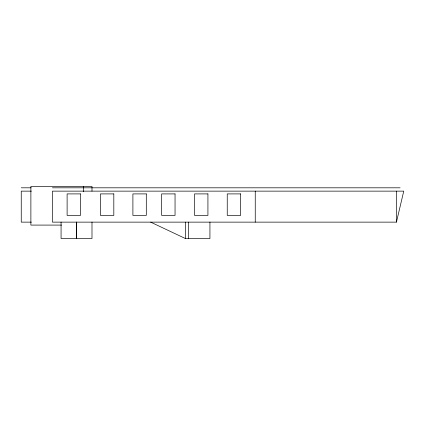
<?xml version="1.0" encoding="UTF-8"?>
<svg xmlns="http://www.w3.org/2000/svg" width="425" height="425" viewBox="0 0 425 425"><rect width="100%" height="100%" fill="white"/><g stroke="black" fill="none" stroke-linecap="round" stroke-linejoin="round"><path stroke-width="0.64" d="M396.445 222.132L403.75 191.133L52.434 191.133L52.434 222.132L396.445 222.132L396.445 191.133M21.25 187.813L31.158 187.813M52.434 187.813L400.095 187.813M31.423 191.133L21.25 191.133L21.25 222.132L31.423 222.132M61.567 225.085L30.882 225.085L30.882 186.485L91.991 186.485L91.991 191.133M150.668 222.132L185.358 238.515L209.934 238.515L209.934 222.062M76.532 222.132L76.543 238.515L76.543 222.132M255.25 191.133L255.25 222.132M188.365 222.132L188.381 238.515M185.358 222.132L185.358 238.515M91.991 222.062L91.991 238.515L61.067 238.515L61.067 222.062M83.651 186.485L83.651 191.765M80.511 193.906L67.113 193.906L67.113 215.401L80.511 215.401L80.511 193.906M113.815 193.906L100.422 193.906L100.422 215.401L113.815 215.401L113.815 193.906M146.301 193.906L132.903 193.906L132.903 215.401L146.301 215.401L146.301 193.906M175.047 193.906L161.649 193.906L161.649 215.401L175.047 215.401L175.047 193.906M207.926 193.906L194.533 193.906L194.533 215.401L207.926 215.401L207.926 193.906M240.64 193.906L227.242 193.906L227.242 215.401L240.64 215.401L240.64 193.906"/></g></svg>
